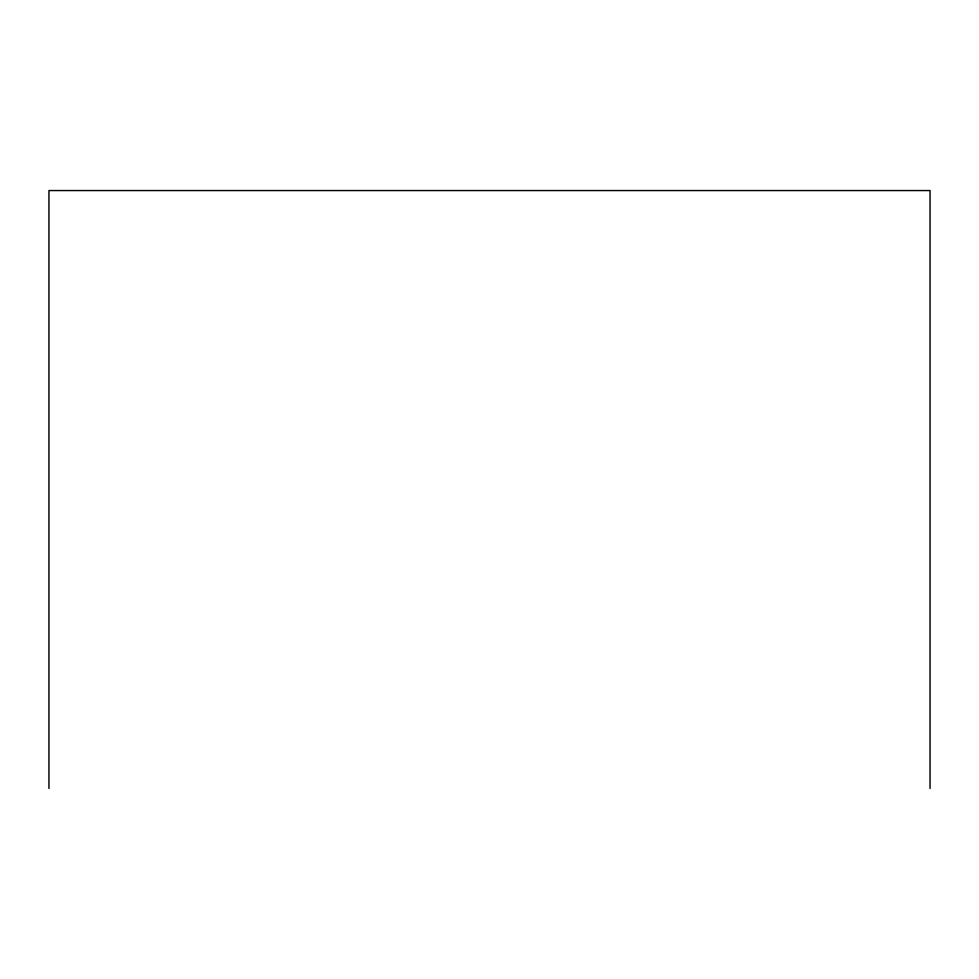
<?xml version="1.0" encoding="UTF-8"?>
<svg xmlns="http://www.w3.org/2000/svg" width="979" height="979" viewBox="0 0 979 979"><rect width="100%" height="100%" fill="white"/><g stroke="black" fill="none" stroke-linecap="round" stroke-linejoin="round"><path stroke-width="1.47" d="M930.05 788.45L930.05 190.55L48.95 190.55L48.95 788.45"/></g></svg>
